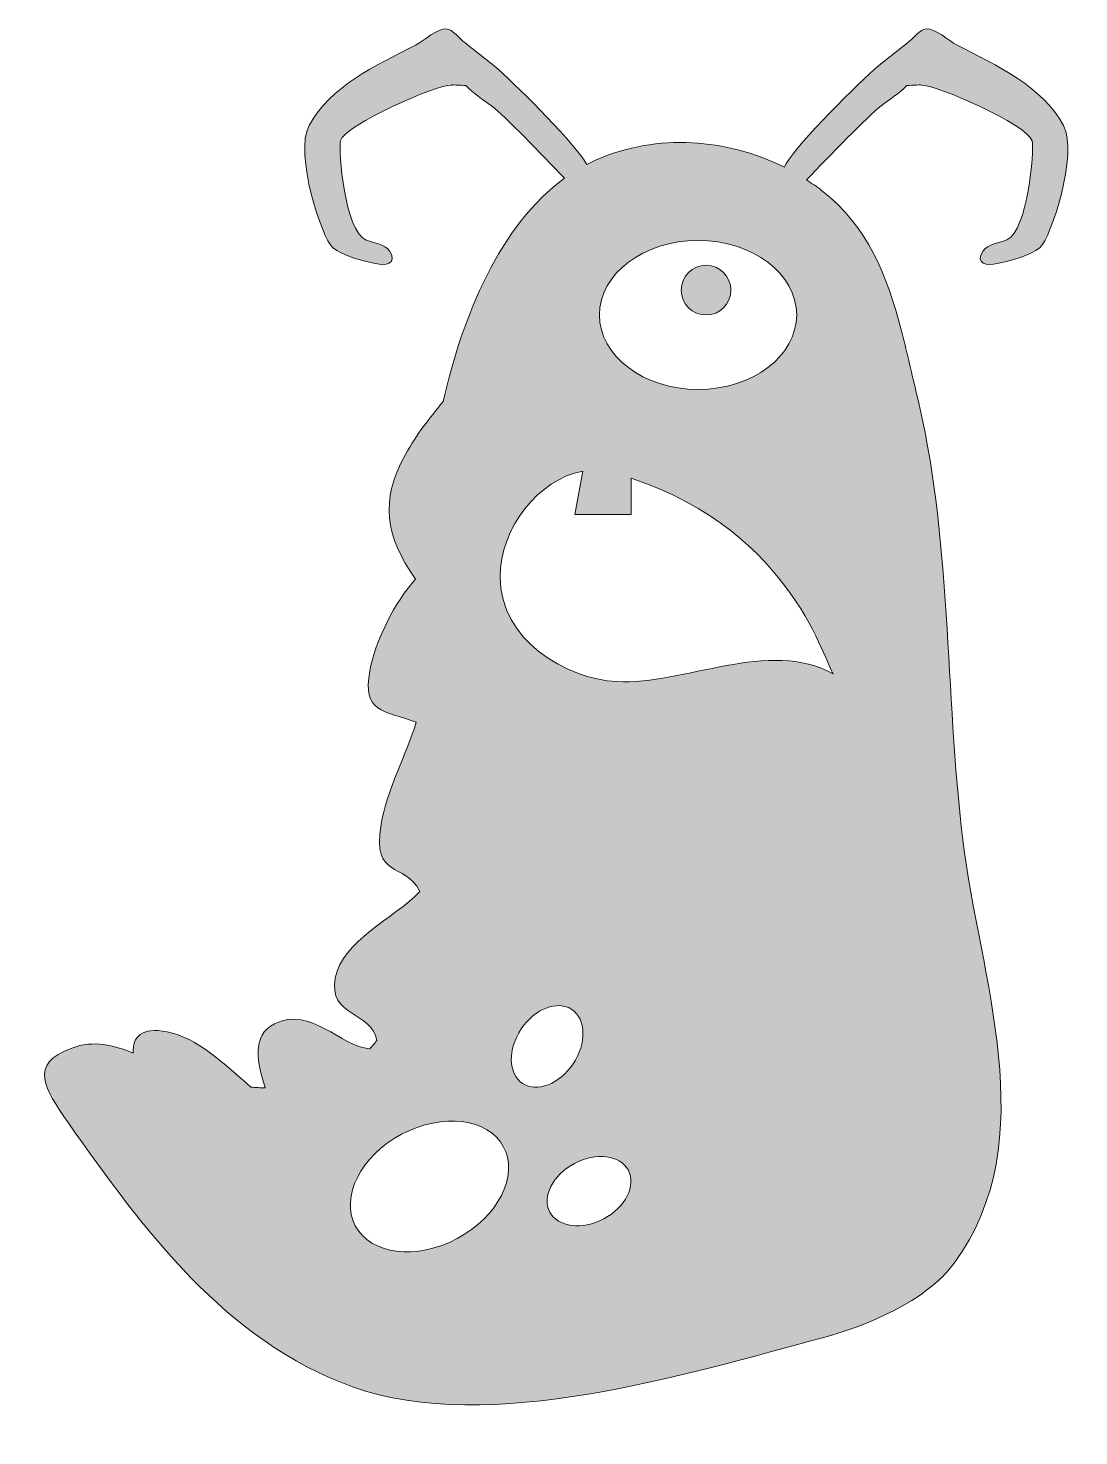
# Model space of a CAD drawing. Header units: inches. Extents: x -1 to 76, y -2 to 102.
import ezdxf

# ---------------------------------------------------------------- set-up
doc = ezdxf.new("R2010")
doc.units = ezdxf.units.IN
doc.header["$MEASUREMENT"] = 0
doc.layers.add('Layer 1', color=7, linetype='Continuous')

msp = doc.modelspace()

# ---------------------------------------------------------------- hatches: boundary and pattern name
at = {"layer": 'Layer 1'}
h = msp.add_hatch(color=73, dxfattribs=at)
h.dxf.hatch_style = 2
edge = h.paths.add_edge_path()
edge.add_spline(control_points=[(71.07, 86.03), (70.58, 85.82), (69.62, 85.69), (69.31, 85.21), (68.65, 84.21), (69.66, 84.11), (70.35, 84.27), (71.27, 84.48), (72.77, 84.81), (73.52, 85.46), (74.26, 86.1), (76.38, 92.37), (75.24, 94.46), (73.66, 97.39), (70.33, 98.87), (67.38, 100.4), (66.75, 100.73), (65.75, 101.65), (65.11, 101.6), (64.67, 101.57), (64.07, 100.84), (63.75, 100.58), (62.94, 99.93), (62.07, 99.3), (61.29, 98.61), (59.49, 97), (55.12, 92.62), (54.63, 91.38), (50.38, 93.5), (45.24, 93.87), (40.82, 91.96), (40.56, 91.84), (40.3, 91.72), (40.05, 91.59), (39.23, 93.05), (35.2, 97.08), (33.49, 98.61), (32.71, 99.3), (31.84, 99.93), (31.03, 100.58), (30.71, 100.84), (30.11, 101.57), (29.67, 101.6), (29.03, 101.65), (28.03, 100.73), (27.4, 100.4), (24.45, 98.87), (21.12, 97.39), (19.54, 94.46), (18.4, 92.37), (20.52, 86.1), (21.26, 85.46), (22.01, 84.81), (23.51, 84.48), (24.43, 84.27), (25.12, 84.11), (26.13, 84.21), (25.47, 85.21), (25.16, 85.69), (24.2, 85.82), (23.71, 86.03), (22.19, 86.68), (21.67, 92.57), (21.86, 93.33), (22.16, 94.5), (29.06, 97.53), (30.04, 97.44), (30.05, 97.48), (31.07, 97.41), (31.11, 97.4), (31.67, 96.83), (32.37, 96.38), (33.01, 95.9), (34.05, 95.12), (36.64, 92.36), (38.4, 90.57), (33.67, 87.12), (30.87, 80.45), (29.44, 74.09), (28.41, 72.83), (27.48, 71.67), (26.65, 70.17), (24.76, 66.75), (25.15, 64.17), (27.39, 60.96), (25.93, 59.41), (24.39, 56.33), (24.02, 54.19), (23.47, 51.11), (25.01, 51.27), (27.45, 50.41), (26.74, 48.06), (25.26, 45.38), (24.85, 42.84), (24.2, 38.75), (26.54, 40.19), (27.72, 37.91), (25.79, 35.9), (21.99, 34.26), (21.47, 31.53), (20.91, 28.63), (24.19, 29.07), (24.54, 26.9), (24.37, 26.69), (24.19, 26.49), (24.01, 26.3), (21.86, 26.44), (19.68, 29.46), (16.98, 28.14), (15.25, 27.3), (15.73, 25.17), (16.29, 23.41), (15.94, 23.41), (15.59, 23.43), (15.23, 23.46), (13.37, 25.14), (11.22, 27.13), (9.05, 27.55), (7.15, 27.91), (6.5, 27.18), (6.55, 25.98), (5.08, 26.57), (3.62, 26.94), (2.02, 26.35), (-1.21, 25.17), (0, 23.34), (1.75, 20.84), (7.33, 12.92), (13.34, 4.72), (22.75, 1.34), (32.84, -2.28), (47.49, 2.31), (57.44, 4.95), (60.62, 5.79), (65.13, 7.67), (67.17, 10.46), (73.86, 19.59), (69.01, 31.67), (67.81, 41.7), (66.48, 52.75), (67.02, 63.99), (64.35, 74.87), (63.98, 76.36), (63.65, 77.88), (63.26, 79.37), (62.23, 83.3), (60.81, 87.04), (57.38, 89.67), (57.02, 89.94), (56.65, 90.2), (56.26, 90.45), (58.03, 92.24), (60.71, 95.1), (61.77, 95.9), (62.41, 96.38), (63.11, 96.83), (63.67, 97.4), (63.71, 97.41), (64.73, 97.48), (64.74, 97.44), (65.72, 97.53), (72.62, 94.5), (72.92, 93.33), (73.11, 92.57), (72.59, 86.68), (71.07, 86.03)], knot_values=[0, 0, 0, 0, 1, 1, 1, 2, 2, 2, 3, 3, 3, 4, 4, 4, 5, 5, 5, 6, 6, 6, 7, 7, 7, 8, 8, 8, 9, 9, 9, 10, 10, 10, 11, 11, 11, 12, 12, 12, 13, 13, 13, 14, 14, 14, 15, 15, 15, 16, 16, 16, 17, 17, 17, 18, 18, 18, 19, 19, 19, 20, 20, 20, 21, 21, 21, 22, 22, 22, 23, 23, 23, 24, 24, 24, 25, 25, 25, 26, 26, 26, 27, 27, 27, 28, 28, 28, 29, 29, 29, 30, 30, 30, 31, 31, 31, 32, 32, 32, 33, 33, 33, 34, 34, 34, 35, 35, 35, 36, 36, 36, 37, 37, 37, 38, 38, 38, 39, 39, 39, 40, 40, 40, 41, 41, 41, 42, 42, 42, 43, 43, 43, 44, 44, 44, 45, 45, 45, 46, 46, 46, 47, 47, 47, 48, 48, 48, 49, 49, 49, 50, 50, 50, 51, 51, 51, 52, 52, 52, 53, 53, 53, 54, 54, 54, 55, 55, 55, 55], degree=3, periodic=1)
edge = h.paths.add_edge_path()
edge.add_spline(control_points=[(48.26, 85.97), (52.28, 85.97), (55.54, 83.51), (55.54, 80.47), (55.54, 77.43), (52.28, 74.97), (48.26, 74.97), (44.24, 74.97), (40.98, 77.43), (40.98, 80.47), (40.98, 83.51), (44.24, 85.97), (48.26, 85.97)], knot_values=[0, 0, 0, 0, 1, 1, 1, 2, 2, 2, 3, 3, 3, 4, 4, 4, 4], degree=3, periodic=1)
edge = h.paths.add_edge_path()
edge.add_spline(control_points=[(30.47, 12.28), (27.45, 10.67), (24.08, 11.09), (22.95, 13.22), (21.82, 15.35), (23.35, 18.38), (26.37, 19.98), (29.4, 21.59), (32.77, 21.17), (33.9, 19.04), (35.03, 16.91), (33.49, 13.88), (30.47, 12.28)], knot_values=[0, 0, 0, 0, 1, 1, 1, 2, 2, 2, 3, 3, 3, 4, 4, 4, 4], degree=3, periodic=1)
edge = h.paths.add_edge_path()
edge.add_spline(control_points=[(35.29, 23.74), (34.23, 24.46), (34.19, 26.25), (35.2, 27.76), (36.21, 29.26), (37.88, 29.9), (38.94, 29.19), (40, 28.48), (40.04, 26.68), (39.03, 25.18), (38.02, 23.68), (36.35, 23.03), (35.29, 23.74)], knot_values=[0, 0, 0, 0, 1, 1, 1, 2, 2, 2, 3, 3, 3, 4, 4, 4, 4], degree=3, periodic=1)
edge = h.paths.add_edge_path()
edge.add_spline(control_points=[(41.29, 13.74), (39.69, 12.89), (37.91, 13.12), (37.31, 14.24), (36.71, 15.37), (37.53, 16.97), (39.13, 17.82), (40.73, 18.68), (42.51, 18.45), (43.11, 17.33), (43.71, 16.2), (42.9, 14.6), (41.29, 13.74)], knot_values=[0, 0, 0, 0, 1, 1, 1, 2, 2, 2, 3, 3, 3, 4, 4, 4, 4], degree=3, periodic=1)
edge = h.paths.add_edge_path()
edge.add_spline(control_points=[(58.24, 53.97), (53.58, 56.61), (47.16, 53.15), (42.27, 53.4), (38.45, 53.61), (33.68, 56.46), (33.64, 61.12), (33.62, 64.71), (36.5, 68.36), (39.74, 68.94), (39.74, 68.94), (39.15, 65.74), (39.15, 65.74), (39.15, 65.74), (43.31, 65.74), (43.31, 65.74), (43.31, 65.74), (43.31, 68.42), (43.31, 68.42), (55.31, 64.45), (57.68, 54.58), (58.24, 53.97)], knot_values=[0, 0, 0, 0, 1, 1, 1, 2, 2, 2, 3, 3, 3, 4, 4, 4, 5, 5, 5, 6, 6, 6, 7, 7, 7, 7], degree=3, periodic=1)
h = msp.add_hatch(color=73, dxfattribs=at)
h.dxf.hatch_style = 2
edge = h.paths.add_edge_path()
edge.add_spline(control_points=[(48.85, 80.47), (49.86, 80.47), (50.68, 81.29), (50.68, 82.3), (50.68, 83.31), (49.86, 84.14), (48.85, 84.14), (47.84, 84.14), (47.02, 83.31), (47.02, 82.3), (47.02, 81.29), (47.84, 80.47), (48.85, 80.47)], knot_values=[0, 0, 0, 0, 1, 1, 1, 2, 2, 2, 3, 3, 3, 4, 4, 4, 4], degree=3, periodic=1)

# ---------------------------------------------------------------- linework, layer by layer
at = {"layer": 'Layer 1', "lineweight": 0}
for points, knots in [([(71.07, 86.03), (70.58, 85.82), (69.62, 85.69), (69.31, 85.21), (68.65, 84.21), (69.66, 84.11), (70.35, 84.27), (71.27, 84.48), (72.77, 84.81), (73.52, 85.46), (74.26, 86.1), (76.38, 92.37), (75.24, 94.46), (73.66, 97.39), (70.33, 98.87), (67.38, 100.4), (66.75, 100.73), (65.75, 101.65), (65.11, 101.6), (64.67, 101.57), (64.07, 100.84), (63.75, 100.58), (62.94, 99.93), (62.07, 99.3), (61.29, 98.61), (59.49, 97), (55.12, 92.62), (54.63, 91.38), (50.38, 93.5), (45.24, 93.87), (40.82, 91.96), (40.56, 91.84), (40.3, 91.72), (40.05, 91.59), (39.23, 93.05), (35.2, 97.08), (33.49, 98.61), (32.71, 99.3), (31.84, 99.93), (31.03, 100.58), (30.71, 100.84), (30.11, 101.57), (29.67, 101.6), (29.03, 101.65), (28.03, 100.73), (27.4, 100.4), (24.45, 98.87), (21.12, 97.39), (19.54, 94.46), (18.4, 92.37), (20.52, 86.1), (21.26, 85.46), (22.01, 84.81), (23.51, 84.48), (24.43, 84.27), (25.12, 84.11), (26.13, 84.21), (25.47, 85.21), (25.16, 85.69), (24.2, 85.82), (23.71, 86.03), (22.19, 86.68), (21.67, 92.57), (21.86, 93.33), (22.16, 94.5), (29.06, 97.53), (30.04, 97.44), (30.05, 97.48), (31.07, 97.41), (31.11, 97.4), (31.67, 96.83), (32.37, 96.38), (33.01, 95.9), (34.05, 95.12), (36.64, 92.36), (38.4, 90.57), (33.67, 87.12), (30.87, 80.45), (29.44, 74.09), (28.41, 72.83), (27.48, 71.67), (26.65, 70.17), (24.76, 66.75), (25.15, 64.17), (27.39, 60.96), (25.93, 59.41), (24.39, 56.33), (24.02, 54.19), (23.47, 51.11), (25.01, 51.27), (27.45, 50.41), (26.74, 48.06), (25.26, 45.38), (24.85, 42.84), (24.2, 38.75), (26.54, 40.19), (27.72, 37.91), (25.79, 35.9), (21.99, 34.26), (21.47, 31.53), (20.91, 28.63), (24.19, 29.07), (24.54, 26.9), (24.37, 26.69), (24.19, 26.49), (24.01, 26.3), (21.86, 26.44), (19.68, 29.46), (16.98, 28.14), (15.25, 27.3), (15.73, 25.17), (16.29, 23.41), (15.94, 23.41), (15.59, 23.43), (15.23, 23.46), (13.37, 25.14), (11.22, 27.13), (9.05, 27.55), (7.15, 27.91), (6.5, 27.18), (6.55, 25.98), (5.08, 26.57), (3.62, 26.94), (2.02, 26.35), (-1.21, 25.17), (0, 23.34), (1.75, 20.84), (7.33, 12.92), (13.34, 4.72), (22.75, 1.34), (32.84, -2.28), (47.49, 2.31), (57.44, 4.95), (60.62, 5.79), (65.13, 7.67), (67.17, 10.46), (73.86, 19.59), (69.01, 31.67), (67.81, 41.7), (66.48, 52.75), (67.02, 63.99), (64.35, 74.87), (63.98, 76.36), (63.65, 77.88), (63.26, 79.37), (62.23, 83.3), (60.81, 87.04), (57.38, 89.67), (57.02, 89.94), (56.65, 90.2), (56.26, 90.45), (58.03, 92.24), (60.71, 95.1), (61.77, 95.9), (62.41, 96.38), (63.11, 96.83), (63.67, 97.4), (63.71, 97.41), (64.73, 97.48), (64.74, 97.44), (65.72, 97.53), (72.62, 94.5), (72.92, 93.33), (73.11, 92.57), (72.59, 86.68), (71.07, 86.03)], [0, 0, 0, 0, 1, 1, 1, 2, 2, 2, 3, 3, 3, 4, 4, 4, 5, 5, 5, 6, 6, 6, 7, 7, 7, 8, 8, 8, 9, 9, 9, 10, 10, 10, 11, 11, 11, 12, 12, 12, 13, 13, 13, 14, 14, 14, 15, 15, 15, 16, 16, 16, 17, 17, 17, 18, 18, 18, 19, 19, 19, 20, 20, 20, 21, 21, 21, 22, 22, 22, 23, 23, 23, 24, 24, 24, 25, 25, 25, 26, 26, 26, 27, 27, 27, 28, 28, 28, 29, 29, 29, 30, 30, 30, 31, 31, 31, 32, 32, 32, 33, 33, 33, 34, 34, 34, 35, 35, 35, 36, 36, 36, 37, 37, 37, 38, 38, 38, 39, 39, 39, 40, 40, 40, 41, 41, 41, 42, 42, 42, 43, 43, 43, 44, 44, 44, 45, 45, 45, 46, 46, 46, 47, 47, 47, 48, 48, 48, 49, 49, 49, 50, 50, 50, 51, 51, 51, 52, 52, 52, 53, 53, 53, 54, 54, 54, 55, 55, 55, 55]), ([(48.26, 85.97), (52.28, 85.97), (55.54, 83.51), (55.54, 80.47), (55.54, 77.43), (52.28, 74.97), (48.26, 74.97), (44.24, 74.97), (40.98, 77.43), (40.98, 80.47), (40.98, 83.51), (44.24, 85.97), (48.26, 85.97)], [0, 0, 0, 0, 1, 1, 1, 2, 2, 2, 3, 3, 3, 4, 4, 4, 4]), ([(48.85, 80.47), (49.86, 80.47), (50.68, 81.29), (50.68, 82.3), (50.68, 83.31), (49.86, 84.14), (48.85, 84.14), (47.84, 84.14), (47.02, 83.31), (47.02, 82.3), (47.02, 81.29), (47.84, 80.47), (48.85, 80.47)], [0, 0, 0, 0, 1, 1, 1, 2, 2, 2, 3, 3, 3, 4, 4, 4, 4]), ([(58.24, 53.97), (53.58, 56.61), (47.16, 53.15), (42.27, 53.4), (38.45, 53.61), (33.68, 56.46), (33.64, 61.12), (33.62, 64.71), (36.5, 68.36), (39.74, 68.94), (39.74, 68.94), (39.15, 65.74), (39.15, 65.74), (39.15, 65.74), (43.31, 65.74), (43.31, 65.74), (43.31, 65.74), (43.31, 68.42), (43.31, 68.42), (55.31, 64.45), (57.68, 54.58), (58.24, 53.97)], [0, 0, 0, 0, 1, 1, 1, 2, 2, 2, 3, 3, 3, 4, 4, 4, 5, 5, 5, 6, 6, 6, 7, 7, 7, 7]), ([(35.29, 23.74), (34.23, 24.46), (34.19, 26.25), (35.2, 27.76), (36.21, 29.26), (37.88, 29.9), (38.94, 29.19), (40, 28.48), (40.04, 26.68), (39.03, 25.18), (38.02, 23.68), (36.35, 23.03), (35.29, 23.74)], [0, 0, 0, 0, 1, 1, 1, 2, 2, 2, 3, 3, 3, 4, 4, 4, 4]), ([(30.47, 12.28), (27.45, 10.67), (24.08, 11.09), (22.95, 13.22), (21.82, 15.35), (23.35, 18.38), (26.37, 19.98), (29.4, 21.59), (32.77, 21.17), (33.9, 19.04), (35.03, 16.91), (33.49, 13.88), (30.47, 12.28)], [0, 0, 0, 0, 1, 1, 1, 2, 2, 2, 3, 3, 3, 4, 4, 4, 4]), ([(41.29, 13.74), (39.69, 12.89), (37.91, 13.12), (37.31, 14.24), (36.71, 15.37), (37.53, 16.97), (39.13, 17.82), (40.73, 18.68), (42.51, 18.45), (43.11, 17.33), (43.71, 16.2), (42.9, 14.6), (41.29, 13.74)], [0, 0, 0, 0, 1, 1, 1, 2, 2, 2, 3, 3, 3, 4, 4, 4, 4])]:
    msp.add_open_spline(points, degree=3, knots=knots, dxfattribs=at)

doc.saveas('drawing.dxf')
